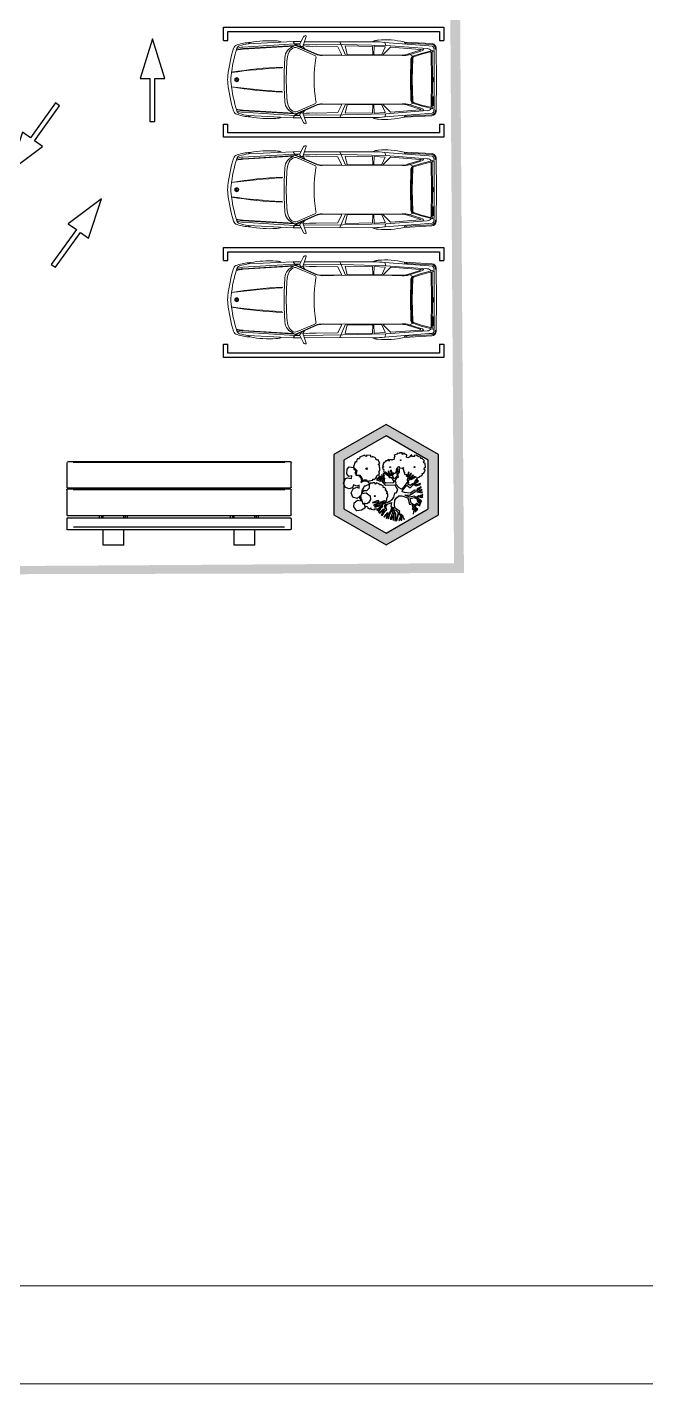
# Model space of a CAD drawing. Header units: millimetres. Extents: x 1351 to 1635, y 1399 to 1500.
# Drawn here: x 1607.18 to 1619.79, y 1440.64 to 1468.31 of the extents above; entities that cross this region are included whole.
import ezdxf

# ---------------------------------------------------------------- set-up
doc = ezdxf.new("R2010")
doc.units = ezdxf.units.MM
doc.linetypes.add('DASHED2', pattern=[0.375, 0.25, -0.125])
doc.layers.get('0').update_dxf_attribs({"color": 181})
for name, color, linetype in [('Capa2', 210, 'Continuous'), ('lineas de piso', 1, 'Continuous'), ('margen', 250, 'Continuous'), ('mueble_yo', 31, 'Continuous'), ('PLANTAS', 32, 'Continuous')]:
    doc.layers.add(name, color=color, linetype=linetype)
doc.layers.add('tefris', color=30, linetype='Continuous', lineweight=9)

# ---------------------------------------------------------------- blocks, each defined once
blk = doc.blocks.new('ok')
for p, q in [((394.306, 184.175), (394.193, 184.175)), ((394.193, 184.175), (394.193, 183.2)), ((394.306, 183.2), (394.306, 184.175)), ((394.193, 183.2), (393.968, 183.2)), ((393.968, 183.2), (394.25, 182.3)), ((394.25, 182.3), (394.531, 183.2)), ((394.531, 183.2), (394.306, 183.2))]:
    blk.add_line(p, q)
blk = doc.blocks.new('parkyeri')
for p, q in [((420.856, 186.195), (420.856, 186.095)), ((422.756, 186.195), (422.756, 186.095)), ((420.856, 181.295), (420.856, 181.195)), ((422.756, 181.295), (422.756, 181.195))]:
    blk.add_line(p, q)
for points in [[(420.556, 181.195), (420.556, 186.195), (420.856, 186.195)], [(422.756, 186.195), (423.056, 186.195), (423.056, 181.195), (422.756, 181.195)], [(420.856, 181.295), (420.656, 181.295), (420.656, 186.095), (420.856, 186.095)], [(422.756, 186.095), (422.956, 186.095), (422.956, 181.295), (422.756, 181.295)], [(420.856, 181.195), (420.556, 181.195)]]:
    blk.add_lwpolyline(points)
blk = doc.blocks.new('BMW')
blk.add_line((0, 0.81), (0, -0.81))
at = {"const_width": 0.81}
for points in [[(-0.41, 0, 0.414214), (0, -0.41, 1)], [(0.41, 0, 0.414214), (0, 0.41, 1)]]:
    blk.add_lwpolyline(points, format="xyb", dxfattribs=at)
for radius in [1.05, 0.812]:
    blk.add_circle((0, 0), radius)
blk = doc.blocks.new('325I')
for p, q in [((-0.84, 2.34), (-0.84, 2.62)), ((-0.76, 2.62), (-0.84, 2.62)), ((-0.76, 2.34), (-0.84, 2.34)), ((-0.76, 2.34), (-0.76, 2.62)), ((-0.02, 2.62), (-0.68, 2.62)), ((-0.68, 2.34), (-0.68, 2.62)), ((-0.02, 2.34), (-0.68, 2.34)), ((-0.1, 0.52), (-0.1, 0.87)), ((-0.02, 2.34), (-0.02, 2.62)), ((-0.02, -1.57), (-0.02, 1.45)), ((-0.1, -0.99), (-0.1, -0.64))]:
    blk.add_line(p, q)
for points in [[(-0.76, 2.04, 0.311177), (-0.8, 1.99, 0.077264), (-0.8, 0.92, 0.311177), (-0.76, 0.87, 0.039894), (-0.51, 0.84, 0.429044), (-0.45, 0.89), (-0.45, 1.74, -0.414214), (-0.4, 1.8), (-0.17, 1.8, -0.389308), (-0.11, 1.75, -0.042914), (-0.11, 1.16, -0.325233), (-0.16, 1.11), (-0.16, 0.86, 0.008571), (-0.1, 0.87, 0.311177), (-0.06, 0.92, 0.077264), (-0.06, 1.99, 0.311177), (-0.1, 2.04, 0.060602), (-0.48, 2.07, 0.404798), (-0.53, 2.02), (-0.53, 1.17, -0.414214), (-0.59, 1.11)], [(-0.71, 2.05, 0.008571), (-0.76, 2.04, -0.008571), (-0.71, 2.05), (-0.71, 1.8, 0.325233), (-0.75, 1.75, 0.042914), (-0.75, 1.16, 0.389308), (-0.69, 1.11), (-0.59, 1.11)]]:
    blk.add_lwpolyline(points, format="xyb")
for points in [[(-0.76, 0.53, 0.311177), (-0.8, 0.48, 0.077264), (-0.8, -0.59, 0.311177), (-0.76, -0.64, 0.008571), (-0.71, -0.65), (-0.71, -0.4, -0.325233), (-0.75, -0.35, -0.042914), (-0.75, 0.24, -0.389308), (-0.69, 0.29), (-0.57, 0.29, -0.373732), (-0.51, 0.24), (-0.39, -0.62, 0.391289), (-0.33, -0.67, 0.037166), (-0.1, -0.64, 0.311177), (-0.06, -0.59, 0.077264), (-0.06, 0.48, 0.311177), (-0.1, 0.53, 0.008571), (-0.16, 0.54), (-0.16, 0.29, -0.325233), (-0.11, 0.24, -0.042914), (-0.11, -0.35, -0.389308), (-0.17, -0.4), (-0.29, -0.4, -0.373732), (-0.35, -0.35), (-0.47, 0.51, 0.391289), (-0.53, 0.56, 0.037166)], [(-0.76, -0.98, 0.311177), (-0.8, -1.03, 0.077264), (-0.8, -2.1, 0.311177), (-0.76, -2.15, 0.008571), (-0.71, -2.16), (-0.71, -1.91, -0.325233), (-0.75, -1.86, -0.042914), (-0.75, -1.27, -0.389308), (-0.69, -1.22), (-0.53, -1.22, -0.414214), (-0.47, -1.28), (-0.47, -1.88, 0.414214), (-0.44, -1.91), (-0.42, -1.91, 0.414214), (-0.39, -1.88), (-0.39, -1.28, -0.414214), (-0.33, -1.22), (-0.17, -1.22, -0.389308), (-0.11, -1.27, -0.042914), (-0.11, -1.86, -0.325233), (-0.16, -1.91), (-0.16, -2.16, 0.008571), (-0.1, -2.15, 0.311177), (-0.06, -2.1, 0.077264), (-0.06, -1.03, 0.311177), (-0.1, -0.98, 0.105316)]]:
    blk.add_lwpolyline(points, format="xyb", close=True)
blk.add_arc((-0.43, 2.41), 1.57, 280.0596, 282.02398)
blk = doc.blocks.new('BMW735P')
for p, q in [((1.639, 0.805), (1.711, 0.953)), ((1.706, 0.748), (1.784, 0.976)), ((0.273, 0.676), (0.198, 0.662)), ((0.271, 0.687), (0.201, 0.674)), ((0.348, 0.732), (1.519, 0.804)), ((0.351, 0.698), (1.532, 0.77)), ((0.351, 0.687), (1.502, 0.757)), ((0.466, 0.807), (1.489, 0.857)), ((0.512, 0.838), (0.466, 0.807)), ((1.489, 0.857), (1.666, 0.859)), ((1.489, 0.857), (1.537, 0.772)), ((1.519, 0.804), (1.639, 0.805)), ((1.537, 0.772), (1.998, 0.571)), ((1.548, 0.782), (1.639, 0.805)), ((1.548, 0.782), (2.024, 0.571)), ((1.977, 0.543), (1.579, 0.716)), ((1.749, 0.693), (1.706, 0.748)), ((1.725, 0.801), (2.611, 0.791)), ((1.743, 0.856), (2.582, 0.853)), ((2.498, 0.742), (2.006, 0.752)), ((2.498, 0.742), (2.582, 0.569)), ((2.545, 0.853), (2.678, 0.55)), ((2.582, 0.853), (3.331, 0.856)), ((2.611, 0.791), (3.593, 0.768)), ((2.664, 0.758), (2.714, 0.564)), ((2.664, 0.758), (3.288, 0.748)), ((3.288, 0.748), (3.295, 0.567)), ((3.314, 0.567), (3.327, 0.748)), ((3.331, 0.751), (3.568, 0.736)), ((3.572, 0.73), (3.503, 0.563)), ((3.699, 0.731), (3.535, 0.572)), ((3.564, 0.84), (4.568, 0.762)), ((3.564, 0.84), (3.593, 0.768)), ((3.593, 0.768), (4.527, 0.697)), ((3.703, 0.732), (4.366, 0.68)), ((4.631, 0.813), (4.003, 0.849)), ((4.017, 0.834), (4.003, 0.849)), ((4.055, 0.802), (4.017, 0.834)), ((4.629, 0.79), (4.077, 0.821)), ((4.366, 0.66), (4.08, 0.57)), ((4.122, 0.559), (4.382, 0.642)), ((4.38, 0.681), (4.44, 0.687)), ((4.382, 0.642), (4.422, 0.656)), ((4.683, 0.665), (4.393, 0.59)), ((4.601, 0.621), (4.399, 0.569)), ((4.568, 0.762), (4.641, 0.755)), ((4.683, 0.643), (4.64, 0.631)), ((4.64, 0.631), (4.651, -0.007)), ((4.682, 0.697), (4.683, 0.67)), ((4.683, 0.67), (4.683, 0.665)), ((4.683, 0.643), (4.688, -0.007)), ((4.709, 0.721), (4.713, 0.693)), ((4.741, -0.012), (4.734, 0.707)), ((1.299, 0.494), (1.285, 0.17)), ((1.347, 0.41), (1.328, -0.007)), ((2.674, 0.55), (2.142, 0.542)), ((2.574, 0.556), (2.146, 0.55)), ((3.501, 0.55), (2.674, 0.55)), ((3.286, 0.558), (2.722, 0.558)), ((3.495, 0.557), (3.323, 0.558)), ((3.963, 0.542), (3.501, 0.55)), ((3.955, 0.55), (3.541, 0.557)), ((4.122, 0.56), (4.08, 0.57)), ((4.201, 0.525), (4.136, 0.564)), ((4.16, 0.463), (4.15, -0.007)), ((4.178, 0.484), (4.167, -0.007)), ((4.201, 0.474), (4.191, -0.007)), ((4.393, 0.59), (4.201, 0.525)), ((4.4, 0.569), (4.221, 0.509)), ((4.617, 0.609), (4.628, -0.007)), ((0.208, 0.028), (0.208, -0.042)), ((1.285, 0.17), (1.28, -0.007)), ((1.285, -0.184), (1.28, -0.007)), ((1.299, -0.507), (1.285, -0.184)), ((1.347, -0.424), (1.328, -0.007)), ((4.16, -0.476), (4.15, -0.007)), ((4.178, -0.498), (4.167, -0.007)), ((4.201, -0.488), (4.191, -0.007)), ((4.617, -0.622), (4.628, -0.006)), ((4.64, -0.645), (4.651, -0.006)), ((4.683, -0.656), (4.688, -0.006)), ((4.741, -0.011), (4.735, -0.689)), ((1.537, -0.785), (1.998, -0.584)), ((1.548, -0.795), (2.024, -0.584)), ((1.977, -0.556), (1.579, -0.729)), ((2.674, -0.563), (2.142, -0.555)), ((2.574, -0.57), (2.146, -0.563)), ((2.498, -0.756), (2.582, -0.582)), ((2.545, -0.867), (2.678, -0.563)), ((2.664, -0.772), (2.714, -0.577)), ((3.501, -0.563), (2.674, -0.563)), ((3.286, -0.571), (2.722, -0.571)), ((3.288, -0.762), (3.295, -0.58)), ((3.314, -0.58), (3.327, -0.761)), ((3.495, -0.571), (3.323, -0.571)), ((3.963, -0.555), (3.501, -0.563)), ((3.572, -0.743), (3.503, -0.576)), ((3.699, -0.744), (3.535, -0.585)), ((3.955, -0.563), (3.541, -0.57)), ((4.122, -0.573), (4.08, -0.584)), ((4.366, -0.673), (4.08, -0.584)), ((4.122, -0.573), (4.382, -0.655)), ((4.201, -0.539), (4.136, -0.577)), ((4.393, -0.603), (4.201, -0.539)), ((4.4, -0.583), (4.221, -0.523)), ((4.683, -0.678), (4.393, -0.603)), ((4.601, -0.635), (4.399, -0.582)), ((0.273, -0.69), (0.198, -0.675)), ((0.271, -0.7), (0.201, -0.687)), ((0.348, -0.746), (1.519, -0.817)), ((0.351, -0.7), (1.502, -0.77)), ((0.351, -0.711), (1.532, -0.783)), ((0.512, -0.851), (0.466, -0.82)), ((0.466, -0.82), (1.489, -0.87)), ((1.489, -0.87), (1.537, -0.785)), ((1.489, -0.87), (1.666, -0.872)), ((1.519, -0.817), (1.639, -0.819)), ((1.548, -0.795), (1.639, -0.818)), ((1.639, -0.819), (1.711, -0.966)), ((1.749, -0.706), (1.706, -0.761)), ((1.706, -0.761), (1.784, -0.989)), ((1.725, -0.815), (2.611, -0.805)), ((1.743, -0.869), (2.582, -0.867)), ((2.498, -0.756), (2.006, -0.765)), ((2.582, -0.867), (3.331, -0.869)), ((2.611, -0.805), (3.593, -0.781)), ((2.664, -0.772), (3.288, -0.762)), ((3.331, -0.764), (3.568, -0.749)), ((3.564, -0.853), (4.568, -0.776)), ((3.564, -0.853), (3.593, -0.781)), ((3.593, -0.781), (4.527, -0.711)), ((3.703, -0.745), (4.366, -0.693)), ((4.641, -0.826), (4.003, -0.862)), ((4.017, -0.847), (4.003, -0.862)), ((4.055, -0.815), (4.017, -0.847)), ((4.638, -0.803), (4.077, -0.835)), ((4.38, -0.695), (4.44, -0.7)), ((4.382, -0.655), (4.422, -0.67)), ((4.568, -0.776), (4.641, -0.769)), ((4.683, -0.656), (4.64, -0.645)), ((4.682, -0.711), (4.683, -0.683)), ((4.683, -0.683), (4.683, -0.678)), ((4.709, -0.735), (4.713, -0.706)), ((4.735, -0.689), (4.733, -0.726))]:
    blk.add_line(p, q)
for points in [[(0.136, 0.705, -0.271445), (0.218, 0.784, -0.070454), (0.512, 0.838)], [(0.209, 0.699, -0.257358), (0.271, 0.763, -0.042334), (0.466, 0.807)], [(0.136, -0.718, 0.271445), (0.218, -0.797, 0.070454), (0.512, -0.851)], [(0.209, -0.713, 0.257358), (0.271, -0.776, 0.042334), (0.466, -0.82)]]:
    blk.add_lwpolyline(points, format="xyb")
for points in [[(1.217, 0.843), (1.204, 0.851), (1.193, 0.857), (1.184, 0.861), (1.173, 0.864), (1.16, 0.867), (1.144, 0.869), (1.123, 0.871), (1.096, 0.874)], [(3.414, 0.89), (3.395, 0.888), (3.38, 0.886), (3.368, 0.884), (3.356, 0.881), (3.343, 0.877), (3.328, 0.872), (3.309, 0.865), (3.285, 0.856)], [(0, -0.007), (0, 0), (0.002, 0.04), (0.007, 0.081)], [(0.074, -0.007), (0.074, 0), (0.076, 0.04), (0.081, 0.081)], [(0, -0.007), (0, -0.013), (0.002, -0.054), (0.007, -0.094)], [(0.074, -0.007), (0.074, -0.013), (0.076, -0.054), (0.081, -0.094)], [(1.217, -0.857), (1.204, -0.864), (1.193, -0.87), (1.184, -0.874), (1.173, -0.878), (1.16, -0.88), (1.144, -0.882), (1.123, -0.885), (1.096, -0.887)], [(3.414, -0.903), (3.395, -0.901), (3.38, -0.899), (3.368, -0.897), (3.356, -0.894), (3.343, -0.89), (3.328, -0.885), (3.309, -0.878), (3.285, -0.869)]]:
    blk.add_lwpolyline(points)
at = {"const_width": 0.0353}
for points in [[(0.19, -0.007, 0.414214), (0.208, -0.025, 1)], [(0.225, -0.007, 0.414214), (0.208, 0.011, 1)]]:
    blk.add_lwpolyline(points, format="xyb", dxfattribs=at)
for radius in [0.046, 0.0354]:
    blk.add_circle((0.208, -0.007), radius)
for centre, radius, start, end in [((1.77, 0.93), 0.0631, 88.3411, 158.4448), ((1.771, 0.98), 0.0131, 343.6791, 88.3607), ((2.762, -0.164), 2.765, 161.6997, 174.9344), ((3.31, -0.265), 3.248, 162.7329, 173.8965), ((0.366, 0.365), 0.368, 92.6658, 115.256), ((0.367, 0.273), 0.425, 92.353, 103.1471), ((0.367, 0.273), 0.414, 92.353, 103.1471), ((0.938, -1.333), 2.212, 85.9177, 101.1171), ((1.562, 0.486), 0.263, 140.0159, 178.2251), ((1.842, 0.407), 0.495, 153.681, 179.6111), ((1.621, 0.444), 0.335, 110.7397, 140.9673), ((1.574, 0.536), 0.198, 106.1163, 152.6678), ((1.528, 0.593), 0.133, 67.227, 93.747), ((1.662, 0.425), 0.368, 109.903, 110.7292), ((1.689, 0.796), 0.0507, 169.1503, 289.7336), ((1.929, 2.178), 1.428, 261.2748, 273.0638), ((3.287, 0.744), 0.00436, 28.2568, 89.0796), ((3.331, 0.746), 0.00436, 89.1632, 159.7849), ((3.225, -2.404), 3.262, 84.0336, 88.1393), ((3.586, -0.873), 1.771, 76.3874, 95.5588), ((3.568, 0.732), 0.00436, 335.5673, 89.1632), ((3.702, 0.728), 0.00436, 85.5085, 130.5901), ((4.085, 0.858), 0.0379, 199.2376, 258.1974), ((4.364, 0.67), 0.0103, 280.9021, 77.46), ((4.383, 0.672), 0.00998, 108.9811, 168.2208), ((4.402, 0.697), 0.046, 295.8199, 338.4967), ((4.441, 0.683), 0.00436, 333.9349, 95.2848), ((4.528, 0.587), 0.111, 34.1191, 90.2712), ((4.604, 0.609), 0.0131, 359.9976, 104.5339), ((4.625, 0.704), 0.0861, 11.3528, 86.771), ((4.625, 0.704), 0.109, 1.6199, 86.771), ((4.631, 0.705), 0.0509, 350.8248, 79.2552), ((4.731, 0.7), 0.0196, 201.1676, 278.0128), ((4.985, -0.007), 3.021, 170.5234, 189.4766), ((1.963, 0.501), 0.0436, 345.9109, 71.6035), ((2.138, 0.891), 0.349, 246.5165, 270.8123), ((2.23, 0.44), 0.23, 167.3262, 174.247), ((2.141, 0.899), 0.349, 250.3008, 270.8123), ((2.574, 0.565), 0.00873, 270.8123, 25.9128), ((2.722, 0.566), 0.00873, 194.37, 269.9833), ((3.286, 0.566), 0.00873, 269.9833, 2.2117), ((3.323, 0.566), 0.00873, 176.1372, 269.9833), ((3.495, 0.566), 0.00873, 269.9833, 337.4824), ((3.541, 0.566), 0.00873, 134.146, 269.0841), ((3.97, 0.85), 0.3, 267.1439, 291.3406), ((4.002, 0.925), 0.385, 264.2755, 288.2383), ((4.23, 0.463), 0.0692, 114.6336, 179.7333), ((4.222, 0.486), 0.0447, 118.5958, 182.7424), ((4.23, 0.481), 0.0297, 108.6331, 193.0645), ((1.66, -9.379), 9.667, 92.4729, 99.3423), ((2.176, -15.963), 16.254, 93.3904, 97.3745), ((1.217, 0.316), 0.053, 265.0923, 301.9708), ((1.243, 0.275), 0.00436, 301.9708, 89.6573), ((2.762, 0.15), 2.765, 185.0656, 198.3003), ((3.31, 0.251), 3.248, 186.1035, 197.2671), ((2.178, 15.949), 16.254, 262.6188, 266.6029), ((1.661, 9.365), 9.667, 260.651, 267.5203), ((1.217, -0.33), 0.053, 58.0292, 94.9077), ((1.243, -0.288), 0.00436, 270.3427, 58.0292), ((1.562, -0.499), 0.263, 181.7749, 219.5838), ((1.842, -0.42), 0.495, 180.3889, 206.4484), ((1.963, -0.515), 0.0436, 288.3965, 14.0891), ((2.138, -0.905), 0.349, 89.1877, 113.4835), ((2.23, -0.454), 0.23, 185.753, 192.6738), ((2.141, -0.913), 0.349, 89.1877, 109.6992), ((2.574, -0.578), 0.00873, 334.0872, 89.1877), ((2.722, -0.58), 0.00873, 90.0167, 165.63), ((3.286, -0.579), 0.00873, 357.7883, 90.0167), ((3.323, -0.579), 0.00873, 90.0167, 183.8628), ((3.495, -0.579), 0.00873, 22.5176, 90.0167), ((3.541, -0.579), 0.00873, 90.9159, 225.854), ((3.97, -0.863), 0.3, 68.6594, 92.8561), ((4.002, -0.938), 0.385, 71.7617, 95.7245), ((4.23, -0.476), 0.0692, 180.2667, 245.3664), ((4.222, -0.5), 0.0447, 177.2576, 241.4042), ((4.23, -0.494), 0.0297, 166.9355, 251.3669), ((0.366, -0.378), 0.368, 244.744, 267.3342), ((0.367, -0.286), 0.425, 256.8529, 267.647), ((0.367, -0.286), 0.414, 256.8529, 267.647), ((0.938, 1.32), 2.212, 258.8829, 274.0823), ((1.621, -0.458), 0.335, 218.7114, 249.2334), ((1.574, -0.549), 0.198, 207.6439, 253.8837), ((1.528, -0.606), 0.133, 266.253, 292.773), ((1.662, -0.439), 0.368, 249.2708, 250.097), ((1.689, -0.809), 0.0507, 70.2664, 190.8497), ((1.929, -2.191), 1.428, 86.9362, 98.7252), ((3.287, -0.757), 0.00436, 270.9204, 331.7432), ((3.331, -0.76), 0.00436, 200.2151, 270.8368), ((3.225, 2.391), 3.262, 271.8607, 275.9664), ((3.586, 0.859), 1.771, 264.4412, 283.6126), ((3.568, -0.745), 0.00436, 270.8368, 24.4327), ((3.702, -0.741), 0.00436, 229.4099, 274.4915), ((4.085, -0.872), 0.0379, 101.8026, 160.7624), ((4.364, -0.683), 0.0103, 282.54, 77.0913), ((4.383, -0.685), 0.00998, 191.7792, 251.0189), ((4.402, -0.711), 0.046, 21.5033, 64.1801), ((4.441, -0.696), 0.00436, 264.7152, 26.0651), ((4.528, -0.6), 0.111, 269.7288, 325.8809), ((4.604, -0.622), 0.0131, 255.4661, 0.0024), ((4.625, -0.718), 0.0861, 279.2025, 348.8105), ((4.631, -0.719), 0.0509, 280.7448, 9.1752), ((4.625, -0.718), 0.109, 278.5361, 355.8821), ((4.731, -0.713), 0.0196, 81.9872, 158.8324), ((1.77, -0.943), 0.0631, 201.5552, 271.6589), ((1.771, -0.993), 0.0131, 271.6393, 16.3209)]:
    blk.add_arc(centre, radius, start, end)
for name, p, xscale, yscale, zscale in [('325I', (4.674, 0.468), 0.0261839674916882, 0.0436399458194804, 0.0436399458194804), ('BMW', (4.669, -0.006), 0.0139568836454146, -0.0488562357979824, 0.0139568836454146)]:
    blk.add_blockref(name, p, dxfattribs=dict(xscale=xscale, yscale=yscale, zscale=zscale))
blk = doc.blocks.new('Bmw_p')
at = {"layer": 'tefris'}
blk.add_blockref('BMW735P', (0.1, 0.05), dxfattribs=at)

msp = doc.modelspace()

# ---------------------------------------------------------------- hatches: boundary and pattern name
at = {"true_color": 0x2776bb}
h = msp.add_hatch(color=152, dxfattribs=at)
h.dxf.hatch_style = 1
h.paths.add_polyline_path([(1557.684, 1489.955), (1615.659, 1489.745), (1615.88, 1457.376), (1557.499, 1457.002)])
h.paths.add_polyline_path([(1557.949, 1489.945), (1615.857, 1489.945), (1616.082, 1457.176), (1557.587, 1457.023)])
at = {"layer": 'margen'}
h = msp.add_hatch(color=256, dxfattribs=at)
h.dxf.hatch_style = 1
h.set_gradient(color1=(248, 153, 30), color2=(255, 255, 0))
h.paths.add_polyline_path([(1615.356, 1459.475), (1614.496, 1459.971), (1613.637, 1459.475), (1613.637, 1458.482), (1614.496, 1457.986), (1615.356, 1458.482)], flags=16)
h.paths.add_polyline_path([(1615.561, 1459.593), (1614.496, 1460.207), (1613.432, 1459.593), (1613.432, 1458.364), (1614.496, 1457.749), (1615.561, 1458.364)])

# ---------------------------------------------------------------- linework, layer by layer
at = {"color": 116, "linetype": 'ByBlock'}
for p, q in [((1614.064, 1459.582), (1613.956, 1459.539)), ((1614.07, 1459.557), (1614.064, 1459.582)), ((1614.679, 1459.587), (1614.661, 1459.572)), ((1614.712, 1459.602), (1614.679, 1459.587)), ((1614.729, 1459.62), (1614.712, 1459.602)), ((1614.767, 1459.614), (1614.729, 1459.62)), ((1614.766, 1459.629), (1614.767, 1459.614)), ((1614.822, 1459.627), (1614.766, 1459.629)), ((1614.826, 1459.599), (1614.822, 1459.627)), ((1614.84, 1459.596), (1614.826, 1459.599)), ((1614.839, 1459.618), (1614.84, 1459.596)), ((1614.881, 1459.615), (1614.839, 1459.618)), ((1614.888, 1459.592), (1614.881, 1459.615)), ((1614.915, 1459.584), (1614.888, 1459.592)), ((1614.912, 1459.539), (1614.915, 1459.584)), ((1615.019, 1459.584), (1614.978, 1459.564)), ((1615.018, 1459.552), (1615.019, 1459.584)), ((1613.706, 1459.294), (1613.747, 1459.344)), ((1613.747, 1459.344), (1613.839, 1459.326)), ((1613.869, 1459.441), (1613.833, 1459.343)), ((1613.833, 1459.343), (1613.838, 1459.286)), ((1613.839, 1459.326), (1613.899, 1459.265)), ((1613.886, 1459.439), (1613.869, 1459.441)), ((1613.899, 1459.459), (1613.886, 1459.439)), ((1613.914, 1459.507), (1613.892, 1459.467)), ((1613.892, 1459.467), (1613.899, 1459.459)), ((1613.941, 1459.505), (1613.914, 1459.507)), ((1613.963, 1459.523), (1613.941, 1459.505)), ((1613.956, 1459.539), (1613.963, 1459.523)), ((1614.094, 1459.555), (1614.07, 1459.557)), ((1614.099, 1459.579), (1614.094, 1459.555)), ((1614.182, 1459.575), (1614.099, 1459.579)), ((1614.182, 1459.546), (1614.182, 1459.575)), ((1614.208, 1459.54), (1614.182, 1459.546)), ((1614.222, 1459.553), (1614.208, 1459.54)), ((1614.279, 1459.526), (1614.222, 1459.553)), ((1614.285, 1459.5), (1614.279, 1459.526)), ((1614.316, 1459.474), (1614.285, 1459.5)), ((1614.334, 1459.484), (1614.316, 1459.474)), ((1614.365, 1459.412), (1614.334, 1459.484)), ((1614.344, 1459.385), (1614.346, 1459.402)), ((1614.361, 1459.376), (1614.344, 1459.385)), ((1614.346, 1459.402), (1614.365, 1459.412)), ((1614.359, 1459.326), (1614.361, 1459.376)), ((1614.371, 1459.319), (1614.359, 1459.326)), ((1614.37, 1459.268), (1614.371, 1459.319)), ((1614.449, 1459.429), (1614.425, 1459.348)), ((1614.425, 1459.348), (1614.442, 1459.349)), ((1614.425, 1459.332), (1614.437, 1459.284)), ((1614.446, 1459.332), (1614.425, 1459.332)), ((1614.442, 1459.349), (1614.446, 1459.332)), ((1614.471, 1459.431), (1614.449, 1459.429)), ((1614.491, 1459.468), (1614.471, 1459.431)), ((1614.503, 1459.458), (1614.491, 1459.468)), ((1614.555, 1459.488), (1614.503, 1459.458)), ((1614.56, 1459.46), (1614.555, 1459.488)), ((1614.566, 1459.486), (1614.56, 1459.46)), ((1614.604, 1459.486), (1614.566, 1459.486)), ((1614.613, 1459.475), (1614.604, 1459.486)), ((1614.619, 1459.483), (1614.613, 1459.475)), ((1614.654, 1459.493), (1614.619, 1459.483)), ((1614.674, 1459.561), (1614.654, 1459.51)), ((1614.654, 1459.51), (1614.667, 1459.503)), ((1614.667, 1459.503), (1614.654, 1459.493)), ((1614.661, 1459.572), (1614.674, 1459.561)), ((1614.715, 1459.32), (1614.737, 1459.324)), ((1614.736, 1459.291), (1614.715, 1459.32)), ((1614.737, 1459.324), (1614.742, 1459.343)), ((1614.742, 1459.343), (1614.761, 1459.349)), ((1614.761, 1459.349), (1614.769, 1459.322)), ((1614.769, 1459.322), (1614.821, 1459.313)), ((1614.821, 1459.313), (1614.84, 1459.322)), ((1614.84, 1459.322), (1614.859, 1459.321)), ((1614.859, 1459.321), (1614.84, 1459.314)), ((1614.84, 1459.314), (1614.842, 1459.28)), ((1614.941, 1459.526), (1614.912, 1459.539)), ((1614.984, 1459.543), (1614.941, 1459.526)), ((1614.978, 1459.564), (1614.984, 1459.543)), ((1615.072, 1459.554), (1615.018, 1459.552)), ((1615.106, 1459.576), (1615.071, 1459.575)), ((1615.071, 1459.575), (1615.072, 1459.554)), ((1615.147, 1459.555), (1615.106, 1459.576)), ((1615.171, 1459.544), (1615.147, 1459.555)), ((1615.201, 1459.529), (1615.171, 1459.544)), ((1615.201, 1459.511), (1615.201, 1459.529)), ((1615.231, 1459.512), (1615.201, 1459.511)), ((1615.276, 1459.465), (1615.231, 1459.512)), ((1615.261, 1459.444), (1615.276, 1459.465)), ((1615.264, 1459.422), (1615.261, 1459.444)), ((1615.294, 1459.406), (1615.264, 1459.422)), ((1615.269, 1459.285), (1615.28, 1459.328)), ((1615.28, 1459.328), (1615.299, 1459.325)), ((1615.299, 1459.325), (1615.294, 1459.406)), ((1613.627, 1459.005), (1613.667, 1459.104)), ((1613.667, 1459.104), (1613.711, 1459.115)), ((1613.695, 1459.196), (1613.706, 1459.294)), ((1613.735, 1459.142), (1613.695, 1459.196)), ((1613.711, 1459.115), (1613.791, 1459.106)), ((1613.795, 1459.155), (1613.735, 1459.142)), ((1613.791, 1459.106), (1613.795, 1459.155)), ((1613.838, 1459.286), (1613.863, 1459.279)), ((1613.881, 1459.24), (1613.861, 1459.217)), ((1613.861, 1459.217), (1613.897, 1459.17)), ((1613.863, 1459.279), (1613.881, 1459.24)), ((1613.899, 1459.265), (1613.877, 1459.171)), ((1613.877, 1459.171), (1613.962, 1459.171)), ((1613.897, 1459.17), (1613.946, 1459.158)), ((1613.946, 1459.158), (1613.991, 1459.102)), ((1613.962, 1459.171), (1614.007, 1459.098)), ((1614.007, 1459.098), (1613.982, 1459.022)), ((1613.982, 1459.022), (1614.032, 1459.054)), ((1613.991, 1459.102), (1613.987, 1459.075)), ((1613.987, 1459.075), (1614.048, 1459.071)), ((1614.032, 1459.054), (1614.108, 1459.056)), ((1614.048, 1459.071), (1614.059, 1459.086)), ((1614.059, 1459.086), (1614.099, 1459.076)), ((1614.099, 1459.076), (1614.1, 1459.051)), ((1614.1, 1459.051), (1614.149, 1459.048)), ((1614.108, 1459.056), (1614.149, 1459)), ((1614.144, 1459.059), (1614.225, 1459.07)), ((1614.149, 1459.048), (1614.144, 1459.059)), ((1614.225, 1459.07), (1614.229, 1459.093)), ((1614.229, 1459.093), (1614.238, 1459.093)), ((1614.238, 1459.093), (1614.247, 1459.081)), ((1614.247, 1459.081), (1614.287, 1459.112)), ((1614.287, 1459.112), (1614.309, 1459.144)), ((1614.303, 1459.153), (1614.329, 1459.178)), ((1614.309, 1459.144), (1614.303, 1459.153)), ((1614.312, 1459.096), (1614.303, 1459.078)), ((1614.303, 1459.078), (1614.376, 1459.051)), ((1614.388, 1459.07), (1614.312, 1459.096)), ((1614.329, 1459.178), (1614.345, 1459.174)), ((1614.344, 1459.133), (1614.33, 1459.115)), ((1614.33, 1459.115), (1614.388, 1459.07)), ((1614.434, 1459.056), (1614.344, 1459.133)), ((1614.345, 1459.174), (1614.363, 1459.222)), ((1614.351, 1459.234), (1614.359, 1459.264)), ((1614.363, 1459.222), (1614.351, 1459.234)), ((1614.366, 1459.152), (1614.357, 1459.141)), ((1614.357, 1459.141), (1614.429, 1459.1)), ((1614.359, 1459.264), (1614.37, 1459.268)), ((1614.429, 1459.123), (1614.366, 1459.152)), ((1614.376, 1459.051), (1614.405, 1459.056)), ((1614.408, 1459.186), (1614.399, 1459.176)), ((1614.399, 1459.176), (1614.429, 1459.123)), ((1614.405, 1459.056), (1614.48, 1458.965)), ((1614.432, 1459.147), (1614.408, 1459.186)), ((1614.429, 1459.1), (1614.44, 1459.11)), ((1614.448, 1459.161), (1614.432, 1459.147)), ((1614.445, 1459.211), (1614.434, 1459.204)), ((1614.434, 1459.204), (1614.448, 1459.161)), ((1614.45, 1459.098), (1614.434, 1459.056)), ((1614.437, 1459.284), (1614.449, 1459.285)), ((1614.44, 1459.11), (1614.45, 1459.098)), ((1614.451, 1459.272), (1614.442, 1459.262)), ((1614.442, 1459.262), (1614.464, 1459.221)), ((1614.465, 1459.158), (1614.445, 1459.211)), ((1614.445, 1459.137), (1614.465, 1459.158)), ((1614.469, 1459.102), (1614.445, 1459.137)), ((1614.449, 1459.285), (1614.451, 1459.272)), ((1614.456, 1459.035), (1614.469, 1459.102)), ((1614.492, 1459.006), (1614.456, 1459.035)), ((1614.485, 1459.235), (1614.464, 1459.22)), ((1614.464, 1459.221), (1614.478, 1459.226)), ((1614.464, 1459.22), (1614.525, 1459.172)), ((1614.478, 1459.226), (1614.489, 1459.212)), ((1614.577, 1459.152), (1614.485, 1459.235)), ((1614.489, 1459.212), (1614.552, 1459.172)), ((1614.525, 1459.172), (1614.575, 1459.117)), ((1614.543, 1459.253), (1614.531, 1459.247)), ((1614.531, 1459.247), (1614.565, 1459.187)), ((1614.575, 1459.198), (1614.543, 1459.253)), ((1614.552, 1459.172), (1614.569, 1459.197)), ((1614.565, 1459.187), (1614.6, 1459.174)), ((1614.569, 1459.197), (1614.576, 1459.187)), ((1614.598, 1459.276), (1614.574, 1459.263)), ((1614.574, 1459.263), (1614.601, 1459.224)), ((1614.608, 1459.189), (1614.575, 1459.198)), ((1614.575, 1459.117), (1614.601, 1459.128)), ((1614.576, 1459.187), (1614.645, 1459.183)), ((1614.595, 1459.156), (1614.577, 1459.152)), ((1614.6, 1459.174), (1614.595, 1459.156)), ((1614.634, 1459.189), (1614.598, 1459.276)), ((1614.601, 1459.224), (1614.608, 1459.189)), ((1614.601, 1459.128), (1614.66, 1459.029)), ((1614.625, 1459.158), (1614.634, 1459.189)), ((1614.663, 1459.094), (1614.625, 1459.158)), ((1614.637, 1459.217), (1614.65, 1459.216)), ((1614.645, 1459.183), (1614.637, 1459.217)), ((1614.66, 1459.029), (1614.642, 1459.018)), ((1614.65, 1459.216), (1614.673, 1459.206)), ((1614.677, 1459.101), (1614.663, 1459.094)), ((1614.673, 1459.206), (1614.702, 1459.23)), ((1614.723, 1459.156), (1614.677, 1459.101)), ((1614.678, 1459.057), (1614.722, 1459.125)), ((1614.702, 1459.014), (1614.678, 1459.057)), ((1614.702, 1459.23), (1614.705, 1459.269)), ((1614.729, 1459.289), (1614.703, 1459.285)), ((1614.703, 1459.285), (1614.723, 1459.156)), ((1614.705, 1459.269), (1614.736, 1459.291)), ((1614.722, 1459.125), (1614.747, 1459.13)), ((1614.736, 1459.23), (1614.729, 1459.289)), ((1614.734, 1459.204), (1614.77, 1459.233)), ((1614.747, 1459.13), (1614.734, 1459.204)), ((1614.752, 1459.245), (1614.736, 1459.23)), ((1614.758, 1459.291), (1614.752, 1459.245)), ((1614.77, 1459.292), (1614.758, 1459.291)), ((1614.77, 1459.233), (1614.77, 1459.292)), ((1614.842, 1459.28), (1614.861, 1459.282)), ((1614.861, 1459.282), (1614.852, 1459.269)), ((1614.852, 1459.269), (1614.858, 1459.234)), ((1614.858, 1459.234), (1614.876, 1459.233)), ((1614.876, 1459.233), (1614.866, 1459.214)), ((1614.866, 1459.214), (1614.881, 1459.182)), ((1614.881, 1459.182), (1614.909, 1459.189)), ((1614.909, 1459.189), (1614.907, 1459.165)), ((1614.907, 1459.165), (1614.943, 1459.134)), ((1614.941, 1459.11), (1614.924, 1459.081)), ((1614.924, 1459.081), (1614.932, 1459.022)), ((1614.949, 1459.231), (1614.93, 1459.157)), ((1614.93, 1459.157), (1614.941, 1459.11)), ((1614.943, 1459.134), (1614.96, 1459.149)), ((1614.964, 1459.225), (1614.949, 1459.231)), ((1614.949, 1459.163), (1614.964, 1459.225)), ((1614.955, 1459.129), (1614.949, 1459.163)), ((1614.95, 1459.058), (1614.989, 1459.094)), ((1614.961, 1459.016), (1614.95, 1459.058)), ((1614.998, 1459.208), (1614.955, 1459.129)), ((1614.955, 1459.09), (1614.968, 1459.125)), ((1614.984, 1459.109), (1614.955, 1459.09)), ((1614.96, 1459.149), (1614.978, 1459.123)), ((1614.968, 1459.125), (1615.011, 1459.206)), ((1614.978, 1459.123), (1615.01, 1459.117)), ((1615.041, 1459.178), (1614.984, 1459.109)), ((1614.989, 1459.094), (1615.007, 1459.084)), ((1614.995, 1459.105), (1615.052, 1459.166)), ((1615.015, 1459.1), (1614.995, 1459.105)), ((1615.011, 1459.206), (1614.998, 1459.208)), ((1615.007, 1459.084), (1615.094, 1459.128)), ((1615.01, 1459.117), (1615.031, 1459.147)), ((1615.091, 1459.141), (1615.015, 1459.1)), ((1615.031, 1459.147), (1615.036, 1459.121)), ((1615.036, 1459.121), (1615.078, 1459.117)), ((1615.052, 1459.166), (1615.041, 1459.178)), ((1615.08, 1459.049), (1615.072, 1459.017)), ((1615.078, 1459.138), (1615.113, 1459.133)), ((1615.078, 1459.117), (1615.078, 1459.138)), ((1615.078, 1459.001), (1615.156, 1459.045)), ((1615.121, 1459.1), (1615.08, 1459.049)), ((1615.094, 1459.128), (1615.091, 1459.141)), ((1615.149, 1459.061), (1615.092, 1459.031)), ((1615.092, 1459.031), (1615.101, 1459.049)), ((1615.101, 1459.049), (1615.135, 1459.09)), ((1615.113, 1459.133), (1615.123, 1459.119)), ((1615.135, 1459.09), (1615.121, 1459.1)), ((1615.123, 1459.119), (1615.173, 1459.128)), ((1615.156, 1459.045), (1615.149, 1459.061)), ((1615.173, 1459.145), (1615.206, 1459.155)), ((1615.173, 1459.128), (1615.173, 1459.145)), ((1615.206, 1459.155), (1615.236, 1459.181)), ((1615.232, 1459.203), (1615.263, 1459.209)), ((1615.236, 1459.181), (1615.232, 1459.203)), ((1615.263, 1459.209), (1615.291, 1459.271)), ((1615.291, 1459.271), (1615.269, 1459.285)), ((1613.66, 1458.927), (1613.627, 1459.005)), ((1613.74, 1458.895), (1613.66, 1458.927)), ((1613.809, 1458.912), (1613.74, 1458.895)), ((1613.784, 1458.808), (1613.823, 1458.891)), ((1613.821, 1458.725), (1613.784, 1458.808)), ((1613.834, 1458.975), (1613.809, 1458.912)), ((1613.823, 1458.891), (1613.901, 1458.924)), ((1613.902, 1458.948), (1613.834, 1458.975)), ((1613.901, 1458.924), (1613.948, 1458.904)), ((1613.945, 1458.969), (1613.902, 1458.948)), ((1613.948, 1458.904), (1613.945, 1458.969)), ((1613.985, 1458.763), (1613.974, 1458.758)), ((1613.974, 1458.758), (1613.986, 1458.675)), ((1614.005, 1458.846), (1613.985, 1458.763)), ((1614.022, 1458.872), (1613.999, 1458.861)), ((1613.999, 1458.861), (1614.005, 1458.846)), ((1614.028, 1458.855), (1614.01, 1458.8)), ((1614.01, 1458.8), (1614.088, 1458.809)), ((1614.043, 1458.927), (1614.016, 1458.885)), ((1614.016, 1458.885), (1614.022, 1458.872)), ((1614.098, 1458.849), (1614.028, 1458.855)), ((1614.05, 1458.95), (1614.043, 1458.927)), ((1614.084, 1458.95), (1614.05, 1458.95)), ((1614.088, 1458.962), (1614.084, 1458.95)), ((1614.129, 1458.972), (1614.088, 1458.962)), ((1614.088, 1458.809), (1614.169, 1458.748)), ((1614.151, 1458.904), (1614.098, 1458.849)), ((1614.15, 1458.978), (1614.129, 1458.972)), ((1614.149, 1459), (1614.151, 1458.904)), ((1614.174, 1459.011), (1614.15, 1458.978)), ((1614.225, 1459.008), (1614.174, 1459.011)), ((1614.228, 1459.024), (1614.225, 1459.008)), ((1614.269, 1459.014), (1614.228, 1459.024)), ((1614.272, 1458.989), (1614.269, 1459.014)), ((1614.286, 1458.994), (1614.272, 1458.989)), ((1614.293, 1459.013), (1614.286, 1458.994)), ((1614.355, 1458.994), (1614.293, 1459.013)), ((1614.359, 1458.975), (1614.355, 1458.994)), ((1614.375, 1458.972), (1614.359, 1458.975)), ((1614.382, 1458.981), (1614.375, 1458.972)), ((1614.443, 1458.95), (1614.382, 1458.981)), ((1614.435, 1458.924), (1614.443, 1458.95)), ((1614.444, 1458.914), (1614.435, 1458.924)), ((1614.46, 1458.927), (1614.444, 1458.914)), ((1614.488, 1458.895), (1614.46, 1458.927)), ((1614.48, 1458.965), (1614.673, 1458.973)), ((1614.485, 1458.874), (1614.488, 1458.895)), ((1614.524, 1458.828), (1614.485, 1458.874)), ((1614.642, 1459.018), (1614.492, 1459.006)), ((1614.508, 1458.81), (1614.524, 1458.828)), ((1614.511, 1458.792), (1614.508, 1458.81)), ((1614.529, 1458.792), (1614.511, 1458.792)), ((1614.532, 1458.734), (1614.529, 1458.792)), ((1614.667, 1458.803), (1614.65, 1458.72)), ((1614.675, 1458.801), (1614.667, 1458.803)), ((1614.673, 1458.973), (1614.73, 1458.879)), ((1614.702, 1458.806), (1614.675, 1458.801)), ((1614.694, 1458.988), (1614.702, 1459.014)), ((1614.763, 1458.911), (1614.694, 1458.988)), ((1614.73, 1458.879), (1614.702, 1458.806)), ((1614.808, 1458.889), (1614.763, 1458.911)), ((1614.827, 1458.899), (1614.808, 1458.889)), ((1614.825, 1458.832), (1614.83, 1458.857)), ((1614.871, 1458.817), (1614.825, 1458.832)), ((1614.911, 1459.007), (1614.827, 1458.899)), ((1614.83, 1458.857), (1614.921, 1458.966)), ((1614.986, 1458.801), (1614.871, 1458.817)), ((1614.879, 1458.773), (1614.976, 1458.761)), ((1614.894, 1458.758), (1614.879, 1458.773)), ((1614.979, 1458.722), (1614.894, 1458.758)), ((1614.932, 1459.022), (1614.911, 1459.007)), ((1614.921, 1458.966), (1614.985, 1458.915)), ((1614.94, 1458.988), (1614.961, 1459.016)), ((1614.994, 1458.96), (1614.94, 1458.988)), ((1614.976, 1458.761), (1615.095, 1458.838)), ((1614.985, 1458.915), (1615.062, 1458.987)), ((1615.083, 1458.867), (1614.986, 1458.801)), ((1615.031, 1458.995), (1614.994, 1458.96)), ((1615.072, 1459.017), (1615.031, 1458.995)), ((1615.062, 1458.987), (1615.109, 1458.955)), ((1615.112, 1458.971), (1615.078, 1459.001)), ((1615.123, 1458.856), (1615.083, 1458.867)), ((1615.095, 1458.838), (1615.231, 1458.81)), ((1615.109, 1458.955), (1615.195, 1458.983)), ((1615.189, 1459.002), (1615.112, 1458.971)), ((1615.155, 1458.752), (1615.114, 1458.718)), ((1615.13, 1458.884), (1615.123, 1458.856)), ((1615.21, 1458.936), (1615.13, 1458.884)), ((1615.137, 1458.873), (1615.21, 1458.924)), ((1615.139, 1458.851), (1615.137, 1458.873)), ((1615.166, 1458.841), (1615.139, 1458.851)), ((1615.169, 1458.745), (1615.155, 1458.752)), ((1615.174, 1458.867), (1615.166, 1458.841)), ((1615.243, 1458.774), (1615.169, 1458.745)), ((1615.227, 1458.881), (1615.174, 1458.867)), ((1615.176, 1458.838), (1615.18, 1458.855)), ((1615.237, 1458.828), (1615.176, 1458.838)), ((1615.18, 1458.855), (1615.228, 1458.874)), ((1615.186, 1458.74), (1615.24, 1458.757)), ((1615.195, 1458.983), (1615.189, 1459.002)), ((1615.21, 1458.924), (1615.21, 1458.936)), ((1615.228, 1458.874), (1615.227, 1458.881)), ((1615.231, 1458.81), (1615.237, 1458.828)), ((1615.24, 1458.757), (1615.243, 1458.774)), ((1613.905, 1458.696), (1613.821, 1458.725)), ((1613.842, 1458.527), (1613.848, 1458.607)), ((1613.902, 1458.445), (1613.842, 1458.527)), ((1613.848, 1458.607), (1613.914, 1458.659)), ((1613.968, 1458.747), (1613.905, 1458.696)), ((1613.914, 1458.659), (1613.989, 1458.651)), ((1613.963, 1458.702), (1613.968, 1458.747)), ((1613.989, 1458.651), (1613.963, 1458.702)), ((1613.986, 1458.675), (1614.003, 1458.668)), ((1614.063, 1458.496), (1613.992, 1458.456)), ((1614.003, 1458.668), (1613.999, 1458.652)), ((1613.999, 1458.652), (1614.021, 1458.586)), ((1614.021, 1458.586), (1614.047, 1458.59)), ((1614.103, 1458.59), (1614.031, 1458.594)), ((1614.047, 1458.59), (1614.058, 1458.547)), ((1614.058, 1458.608), (1614.063, 1458.496)), ((1614.058, 1458.547), (1614.072, 1458.529)), ((1614.072, 1458.529), (1614.109, 1458.536)), ((1614.136, 1458.608), (1614.103, 1458.59)), ((1614.109, 1458.536), (1614.126, 1458.514)), ((1614.126, 1458.514), (1614.121, 1458.501)), ((1614.121, 1458.501), (1614.155, 1458.483)), ((1614.176, 1458.675), (1614.136, 1458.608)), ((1614.155, 1458.483), (1614.184, 1458.504)), ((1614.169, 1458.748), (1614.176, 1458.675)), ((1614.184, 1458.504), (1614.184, 1458.476)), ((1614.184, 1458.476), (1614.257, 1458.466)), ((1614.332, 1458.654), (1614.219, 1458.614)), ((1614.219, 1458.614), (1614.223, 1458.606)), ((1614.223, 1458.606), (1614.327, 1458.631)), ((1614.341, 1458.607), (1614.239, 1458.562)), ((1614.239, 1458.562), (1614.243, 1458.557)), ((1614.243, 1458.557), (1614.303, 1458.579)), ((1614.257, 1458.466), (1614.259, 1458.482)), ((1614.307, 1458.576), (1614.258, 1458.539)), ((1614.258, 1458.539), (1614.265, 1458.534)), ((1614.259, 1458.482), (1614.313, 1458.486)), ((1614.265, 1458.534), (1614.313, 1458.566)), ((1614.377, 1458.566), (1614.266, 1458.525)), ((1614.266, 1458.525), (1614.276, 1458.517)), ((1614.276, 1458.517), (1614.383, 1458.553)), ((1614.303, 1458.579), (1614.307, 1458.576)), ((1614.394, 1458.532), (1614.308, 1458.461)), ((1614.313, 1458.566), (1614.319, 1458.581)), ((1614.313, 1458.486), (1614.338, 1458.487)), ((1614.319, 1458.581), (1614.459, 1458.63)), ((1614.319, 1458.457), (1614.367, 1458.491)), ((1614.327, 1458.631), (1614.341, 1458.607)), ((1614.368, 1458.616), (1614.332, 1458.654)), ((1614.369, 1458.48), (1614.333, 1458.424)), ((1614.338, 1458.487), (1614.426, 1458.536)), ((1614.339, 1458.422), (1614.383, 1458.476)), ((1614.427, 1458.474), (1614.352, 1458.402)), ((1614.367, 1458.491), (1614.369, 1458.48)), ((1614.463, 1458.647), (1614.368, 1458.616)), ((1614.408, 1458.558), (1614.377, 1458.566)), ((1614.381, 1458.499), (1614.424, 1458.535)), ((1614.383, 1458.476), (1614.381, 1458.499)), ((1614.383, 1458.553), (1614.394, 1458.532)), ((1614.41, 1458.608), (1614.408, 1458.558)), ((1614.466, 1458.612), (1614.41, 1458.608)), ((1614.422, 1458.592), (1614.478, 1458.609)), ((1614.426, 1458.536), (1614.422, 1458.592)), ((1614.424, 1458.535), (1614.429, 1458.59)), ((1614.449, 1458.472), (1614.427, 1458.474)), ((1614.429, 1458.59), (1614.477, 1458.597)), ((1614.459, 1458.63), (1614.466, 1458.612)), ((1614.497, 1458.575), (1614.459, 1458.538)), ((1614.459, 1458.538), (1614.477, 1458.493)), ((1614.482, 1458.626), (1614.463, 1458.647)), ((1614.477, 1458.493), (1614.471, 1458.474)), ((1614.477, 1458.597), (1614.492, 1458.587)), ((1614.478, 1458.609), (1614.518, 1458.685)), ((1614.508, 1458.617), (1614.482, 1458.626)), ((1614.491, 1458.534), (1614.526, 1458.579)), ((1614.494, 1458.497), (1614.491, 1458.534)), ((1614.492, 1458.587), (1614.497, 1458.575)), ((1614.511, 1458.474), (1614.494, 1458.497)), ((1614.503, 1458.691), (1614.532, 1458.734)), ((1614.518, 1458.685), (1614.503, 1458.691)), ((1614.535, 1458.617), (1614.508, 1458.617)), ((1614.526, 1458.579), (1614.609, 1458.612)), ((1614.547, 1458.627), (1614.535, 1458.617)), ((1614.566, 1458.63), (1614.547, 1458.627)), ((1614.612, 1458.671), (1614.566, 1458.63)), ((1614.655, 1458.478), (1614.576, 1458.271)), ((1614.607, 1458.526), (1614.592, 1458.454)), ((1614.609, 1458.612), (1614.595, 1458.538)), ((1614.595, 1458.538), (1614.607, 1458.526)), ((1614.65, 1458.72), (1614.612, 1458.671)), ((1614.626, 1458.474), (1614.632, 1458.518)), ((1614.632, 1458.518), (1614.643, 1458.521)), ((1614.643, 1458.521), (1614.655, 1458.478)), ((1614.666, 1458.571), (1614.677, 1458.659)), ((1614.672, 1458.513), (1614.666, 1458.571)), ((1614.702, 1458.487), (1614.672, 1458.513)), ((1614.677, 1458.659), (1614.703, 1458.705)), ((1614.775, 1458.432), (1614.702, 1458.487)), ((1614.703, 1458.705), (1614.757, 1458.75)), ((1614.757, 1458.75), (1614.815, 1458.75)), ((1614.815, 1458.75), (1614.877, 1458.729)), ((1614.877, 1458.729), (1614.939, 1458.707)), ((1614.939, 1458.707), (1614.972, 1458.583)), ((1614.972, 1458.583), (1615.035, 1458.564)), ((1615.067, 1458.74), (1614.979, 1458.722)), ((1614.986, 1458.697), (1615.071, 1458.714)), ((1615.005, 1458.601), (1614.986, 1458.697)), ((1615.081, 1458.563), (1615.005, 1458.601)), ((1615.047, 1458.518), (1615.03, 1458.488)), ((1615.03, 1458.488), (1615.061, 1458.464)), ((1615.035, 1458.564), (1615.035, 1458.527)), ((1615.035, 1458.527), (1615.132, 1458.456)), ((1615.051, 1458.543), (1615.055, 1458.556)), ((1615.143, 1458.469), (1615.051, 1458.543)), ((1615.051, 1458.472), (1615.061, 1458.486)), ((1615.055, 1458.556), (1615.093, 1458.537)), ((1615.061, 1458.486), (1615.117, 1458.438)), ((1615.114, 1458.718), (1615.067, 1458.74)), ((1615.071, 1458.714), (1615.142, 1458.675)), ((1615.12, 1458.593), (1615.081, 1458.563)), ((1615.093, 1458.537), (1615.124, 1458.57)), ((1615.191, 1458.558), (1615.12, 1458.593)), ((1615.124, 1458.57), (1615.183, 1458.546)), ((1615.125, 1458.71), (1615.154, 1458.737)), ((1615.218, 1458.648), (1615.125, 1458.71)), ((1615.142, 1458.675), (1615.129, 1458.643)), ((1615.129, 1458.643), (1615.197, 1458.583)), ((1615.148, 1458.644), (1615.152, 1458.664)), ((1615.204, 1458.594), (1615.148, 1458.644)), ((1615.152, 1458.664), (1615.21, 1458.629)), ((1615.154, 1458.737), (1615.216, 1458.717)), ((1615.183, 1458.546), (1615.191, 1458.558)), ((1615.219, 1458.735), (1615.186, 1458.74)), ((1615.197, 1458.583), (1615.204, 1458.594)), ((1615.21, 1458.629), (1615.218, 1458.648)), ((1615.216, 1458.717), (1615.24, 1458.72)), ((1615.244, 1458.731), (1615.219, 1458.735)), ((1615.24, 1458.72), (1615.244, 1458.731)), ((1613.992, 1458.456), (1613.902, 1458.445)), ((1614.308, 1458.461), (1614.319, 1458.457)), ((1614.333, 1458.424), (1614.339, 1458.422)), ((1614.352, 1458.402), (1614.362, 1458.395)), ((1614.362, 1458.395), (1614.441, 1458.459)), ((1614.436, 1458.419), (1614.398, 1458.36)), ((1614.398, 1458.36), (1614.414, 1458.35)), ((1614.414, 1458.35), (1614.434, 1458.379)), ((1614.434, 1458.379), (1614.477, 1458.446)), ((1614.441, 1458.459), (1614.436, 1458.419)), ((1614.471, 1458.474), (1614.449, 1458.472)), ((1614.521, 1458.404), (1614.453, 1458.322)), ((1614.453, 1458.322), (1614.463, 1458.32)), ((1614.463, 1458.32), (1614.507, 1458.37)), ((1614.477, 1458.446), (1614.506, 1458.463)), ((1614.518, 1458.354), (1614.494, 1458.294)), ((1614.494, 1458.294), (1614.501, 1458.289)), ((1614.501, 1458.289), (1614.53, 1458.352)), ((1614.506, 1458.463), (1614.511, 1458.474)), ((1614.507, 1458.37), (1614.518, 1458.354)), ((1614.516, 1458.38), (1614.526, 1458.393)), ((1614.53, 1458.352), (1614.516, 1458.38)), ((1614.551, 1458.392), (1614.521, 1458.404)), ((1614.526, 1458.393), (1614.55, 1458.378)), ((1614.551, 1458.35), (1614.531, 1458.29)), ((1614.531, 1458.29), (1614.545, 1458.286)), ((1614.545, 1458.286), (1614.571, 1458.379)), ((1614.55, 1458.378), (1614.551, 1458.35)), ((1614.592, 1458.454), (1614.551, 1458.392)), ((1614.571, 1458.379), (1614.601, 1458.427)), ((1614.576, 1458.271), (1614.605, 1458.275)), ((1614.601, 1458.427), (1614.634, 1458.466)), ((1614.605, 1458.275), (1614.64, 1458.351)), ((1614.634, 1458.466), (1614.626, 1458.474)), ((1614.649, 1458.316), (1614.631, 1458.258)), ((1614.631, 1458.258), (1614.65, 1458.257)), ((1614.64, 1458.351), (1614.649, 1458.316)), ((1614.65, 1458.257), (1614.655, 1458.394)), ((1614.655, 1458.394), (1614.663, 1458.418)), ((1614.663, 1458.418), (1614.682, 1458.383)), ((1614.67, 1458.436), (1614.684, 1458.463)), ((1614.694, 1458.377), (1614.67, 1458.436)), ((1614.682, 1458.383), (1614.673, 1458.243)), ((1614.673, 1458.243), (1614.679, 1458.241)), ((1614.679, 1458.241), (1614.691, 1458.29)), ((1614.684, 1458.463), (1614.696, 1458.46)), ((1614.691, 1458.29), (1614.694, 1458.377)), ((1614.696, 1458.46), (1614.737, 1458.42)), ((1614.734, 1458.385), (1614.702, 1458.249)), ((1614.702, 1458.249), (1614.715, 1458.249)), ((1614.715, 1458.249), (1614.751, 1458.376)), ((1614.741, 1458.39), (1614.734, 1458.385)), ((1614.737, 1458.42), (1614.744, 1458.398)), ((1614.744, 1458.398), (1614.741, 1458.39)), ((1614.751, 1458.376), (1614.792, 1458.356)), ((1614.785, 1458.323), (1614.753, 1458.25)), ((1614.753, 1458.25), (1614.762, 1458.249)), ((1614.762, 1458.249), (1614.793, 1458.303)), ((1614.764, 1458.392), (1614.775, 1458.432)), ((1614.814, 1458.361), (1614.764, 1458.392)), ((1614.801, 1458.32), (1614.785, 1458.323)), ((1614.792, 1458.356), (1614.807, 1458.345)), ((1614.793, 1458.303), (1614.799, 1458.301)), ((1614.799, 1458.301), (1614.795, 1458.251)), ((1614.795, 1458.251), (1614.816, 1458.254)), ((1614.807, 1458.345), (1614.801, 1458.32)), ((1614.845, 1458.337), (1614.814, 1458.361)), ((1614.816, 1458.254), (1614.818, 1458.337)), ((1614.818, 1458.337), (1614.832, 1458.329)), ((1614.832, 1458.329), (1614.858, 1458.272)), ((1614.851, 1458.293), (1614.845, 1458.337)), ((1614.869, 1458.272), (1614.851, 1458.293)), ((1614.858, 1458.272), (1614.869, 1458.272)), ((1615.061, 1458.464), (1615.046, 1458.373)), ((1615.061, 1458.464), (1615.098, 1458.414)), ((1615.132, 1458.456), (1615.143, 1458.469))]:
    msp.add_line(p, q, dxfattribs=at)
msp.add_lwpolyline([(1608.004, 1458.064), (1607.999, 1458.064), (1607.995, 1458.065), (1607.993, 1458.066), (1607.992, 1458.068)])
for centre, radius in [((1614.101, 1459.303), 0.0173), ((1614.58, 1459.335), 0.00867), ((1614.794, 1459.478), 0.00746), ((1615.075, 1459.336), 0.0091), ((1614.266, 1458.745), 0.0103)]:
    msp.add_circle(centre, radius, dxfattribs=at)
at = {"layer": 'margen', "lineweight": 0}
msp.add_lwpolyline([(1551.174, 1500.043), (1635.274, 1500.043), (1635.274, 1440.643), (1551.174, 1440.643), (1551.174, 1500.043)], dxfattribs=at)
msp.add_lwpolyline([(1553.674, 1498.043), (1633.274, 1498.043), (1633.274, 1442.643), (1553.674, 1442.643)], close=True, dxfattribs=at)
at = {"layer": 'margen'}
for points in [[(1615.561, 1459.593), (1614.496, 1460.207), (1613.432, 1459.593), (1613.432, 1458.364), (1614.496, 1457.749), (1615.561, 1458.364)], [(1615.356, 1459.475), (1614.496, 1459.971), (1613.637, 1459.475), (1613.637, 1458.482), (1614.496, 1457.986), (1615.356, 1458.482)]]:
    msp.add_lwpolyline(points, close=True, dxfattribs=at)
at = {"layer": 'PLANTAS'}
for p, q in [((1607.992, 1459.432), (1607.992, 1458.925)), ((1612.549, 1459.444), (1608.004, 1459.444)), ((1612.432, 1459.429), (1608.122, 1459.429)), ((1612.562, 1458.925), (1612.562, 1459.432)), ((1607.992, 1458.872), (1607.992, 1458.364)), ((1608.001, 1458.913), (1608.004, 1458.912)), ((1608.004, 1458.912), (1612.549, 1458.912)), ((1612.549, 1458.884), (1608.004, 1458.884)), ((1612.432, 1458.869), (1608.122, 1458.869)), ((1608.659, 1458.884), (1608.659, 1458.912)), ((1608.696, 1458.912), (1608.696, 1458.884)), ((1608.733, 1458.884), (1608.733, 1458.912)), ((1609.153, 1458.884), (1609.153, 1458.912)), ((1609.19, 1458.884), (1609.19, 1458.912)), ((1609.227, 1458.884), (1609.227, 1458.912)), ((1611.327, 1458.884), (1611.327, 1458.912)), ((1611.364, 1458.912), (1611.364, 1458.884)), ((1611.401, 1458.884), (1611.401, 1458.912)), ((1611.821, 1458.884), (1611.821, 1458.912)), ((1611.858, 1458.884), (1611.858, 1458.912)), ((1611.895, 1458.884), (1611.895, 1458.912)), ((1612.553, 1458.913), (1612.549, 1458.912)), ((1612.562, 1458.925), (1612.561, 1458.919)), ((1612.562, 1458.364), (1612.562, 1458.872)), ((1607.992, 1458.283), (1607.992, 1458.068)), ((1608.001, 1458.352), (1608.004, 1458.352)), ((1608.004, 1458.352), (1612.549, 1458.352)), ((1612.549, 1458.296), (1608.004, 1458.296)), ((1612.549, 1458.295), (1608.004, 1458.295)), ((1608.659, 1458.296), (1608.659, 1458.352)), ((1608.696, 1458.352), (1608.696, 1458.296)), ((1608.733, 1458.296), (1608.733, 1458.352)), ((1609.153, 1458.296), (1609.153, 1458.352)), ((1609.19, 1458.296), (1609.19, 1458.352)), ((1609.227, 1458.296), (1609.227, 1458.352)), ((1611.327, 1458.296), (1611.327, 1458.352)), ((1611.364, 1458.352), (1611.364, 1458.296)), ((1611.401, 1458.296), (1611.401, 1458.352)), ((1611.821, 1458.296), (1611.821, 1458.352)), ((1611.858, 1458.296), (1611.858, 1458.352)), ((1611.895, 1458.296), (1611.895, 1458.352)), ((1612.553, 1458.352), (1612.549, 1458.352)), ((1612.562, 1458.364), (1612.561, 1458.359)), ((1612.562, 1458.283), (1612.562, 1458.068)), ((1608.004, 1458.064), (1612.549, 1458.064)), ((1608.13, 1458.117), (1612.423, 1458.117)), ((1608.733, 1457.743), (1608.733, 1458.064)), ((1609.153, 1457.743), (1609.153, 1458.064)), ((1611.401, 1457.743), (1611.401, 1458.064)), ((1611.821, 1457.743), (1611.821, 1458.064)), ((1609.153, 1457.743), (1608.733, 1457.743)), ((1611.821, 1457.743), (1611.401, 1457.743))]:
    msp.add_line(p, q, dxfattribs=at)
for points in [[(1612.549, 1459.444), (1612.554, 1459.443), (1612.558, 1459.441), (1612.561, 1459.437), (1612.562, 1459.432)], [(1607.992, 1458.925), (1607.993, 1458.919), (1607.996, 1458.915), (1608.001, 1458.913)], [(1607.992, 1458.872), (1607.993, 1458.877), (1607.995, 1458.881), (1607.999, 1458.883), (1608.004, 1458.884)], [(1612.549, 1458.884), (1612.554, 1458.883), (1612.558, 1458.881), (1612.561, 1458.877), (1612.562, 1458.872)], [(1612.561, 1458.919), (1612.558, 1458.915), (1612.553, 1458.913)], [(1607.992, 1458.364), (1607.993, 1458.359), (1607.996, 1458.355), (1608.001, 1458.352)], [(1607.995, 1458.292), (1607.993, 1458.288), (1607.992, 1458.283)], [(1607.995, 1458.292), (1607.993, 1458.288), (1607.992, 1458.283)], [(1608.004, 1458.296), (1607.999, 1458.295), (1607.995, 1458.292)], [(1608.004, 1458.295), (1608, 1458.294), (1607.995, 1458.292)], [(1612.562, 1458.283), (1612.561, 1458.288), (1612.558, 1458.292), (1612.555, 1458.294), (1612.551, 1458.296), (1612.549, 1458.296)], [(1612.549, 1458.295), (1612.554, 1458.294), (1612.558, 1458.292), (1612.561, 1458.288), (1612.562, 1458.283)], [(1612.561, 1458.359), (1612.558, 1458.355), (1612.553, 1458.352)], [(1612.562, 1458.068), (1612.561, 1458.066), (1612.558, 1458.065), (1612.554, 1458.064), (1612.549, 1458.064)]]:
    msp.add_lwpolyline(points, dxfattribs=at)

# ---------------------------------------------------------------- block references
at = {"xscale": 0.8977160156402697, "yscale": 0.8977160156402697, "zscale": 0.8977160156402697, "rotation": 90}
for p in [(1778.334, 1088.521), (1778.334, 1084.032)]:
    msp.add_blockref('parkyeri', p, dxfattribs=at)
at = {"layer": 'Capa2', "color": 40, "linetype": 'DASHED2', "true_color": 0xf8d731, "xscale": 0.8977160156402697, "yscale": 0.8977160156402697, "zscale": 0.8977160156402697, "rotation": 180}
msp.add_blockref('ok', (1963.661, 1631.721), dxfattribs=at)
at = {"layer": 'Capa2', "xscale": 0.8977160156402696, "yscale": 0.8977160156402696, "zscale": 0.8977160156402696, "rotation": 144.321577824989}
msp.add_blockref('ok', (1991.641, 1391.323), dxfattribs=at)
at = {"layer": 'lineas de piso', "xscale": 0.8977160156402696, "yscale": 0.8977160156402696, "zscale": 0.8977160156402696, "rotation": 324.321577824989}
msp.add_blockref('ok', (1223.878, 1538.848), dxfattribs=at)
at = {"layer": 'mueble_yo', "xscale": -0.8977160156402697, "yscale": 0.8977160156402697, "zscale": 0.8977160156402697, "rotation": 180}
for p in [(1611.178, 1467.275), (1611.178, 1465.031), (1611.178, 1462.786)]:
    msp.add_blockref('Bmw_p', p, dxfattribs=at)

doc.saveas('drawing.dxf')
